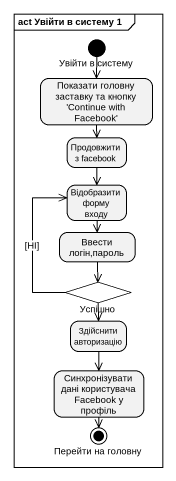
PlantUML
@startuml
mainframe act Увійти в систему 1
hide empty description
state "Увійти в систему" as Увійти_в_систему <<start>>
state "Показати головну заставку та кнопку 'Continue with Facebook'" as Показати_головну_заставку
state "Продовжити з facebook" as Продовжити_з_facebook
state "Відобразити форму входу" as Відобразити_форму_входу
state "Ввести логін,пароль" as Ввести_логін_пароль
state Успішно <<choice>>
state "Здійснити авторизацію" as Здійснити_авторизацію
state "Синхронізувати дані користувача Facebook у профіль" as Синхронізувати_дані
state "Перейти на головну" as Перейти_на_головну <<end>>
Увійти_в_систему --> Показати_головну_заставку
Показати_головну_заставку --> Продовжити_з_facebook
Продовжити_з_facebook --> Відобразити_форму_входу
Відобразити_форму_входу --> Ввести_логін_пароль
Ввести_логін_пароль --> Успішно
Успішно -up-> Відобразити_форму_входу : [НІ]
Успішно --> Здійснити_авторизацію
Здійснити_авторизацію --> Синхронізувати_дані
Синхронізувати_дані --> Перейти_на_головну
@enduml
